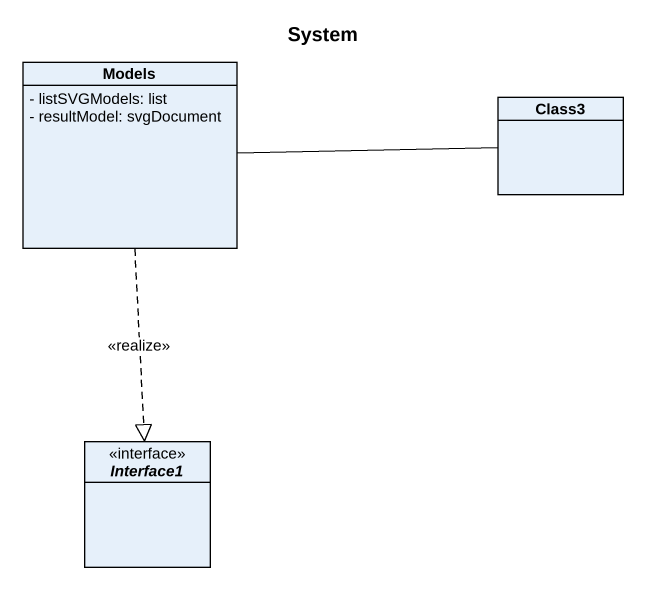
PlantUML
@startuml
title System
hide circle
hide empty members
skinparam classAttributeIconSize 0
class Models {
  - listSVGModels: list
  - resultModel: svgDocument
}
class Class3
interface Interface1 <<interface>>
Models -right- Class3
Models ..|> Interface1 : <<realize>>
@enduml
